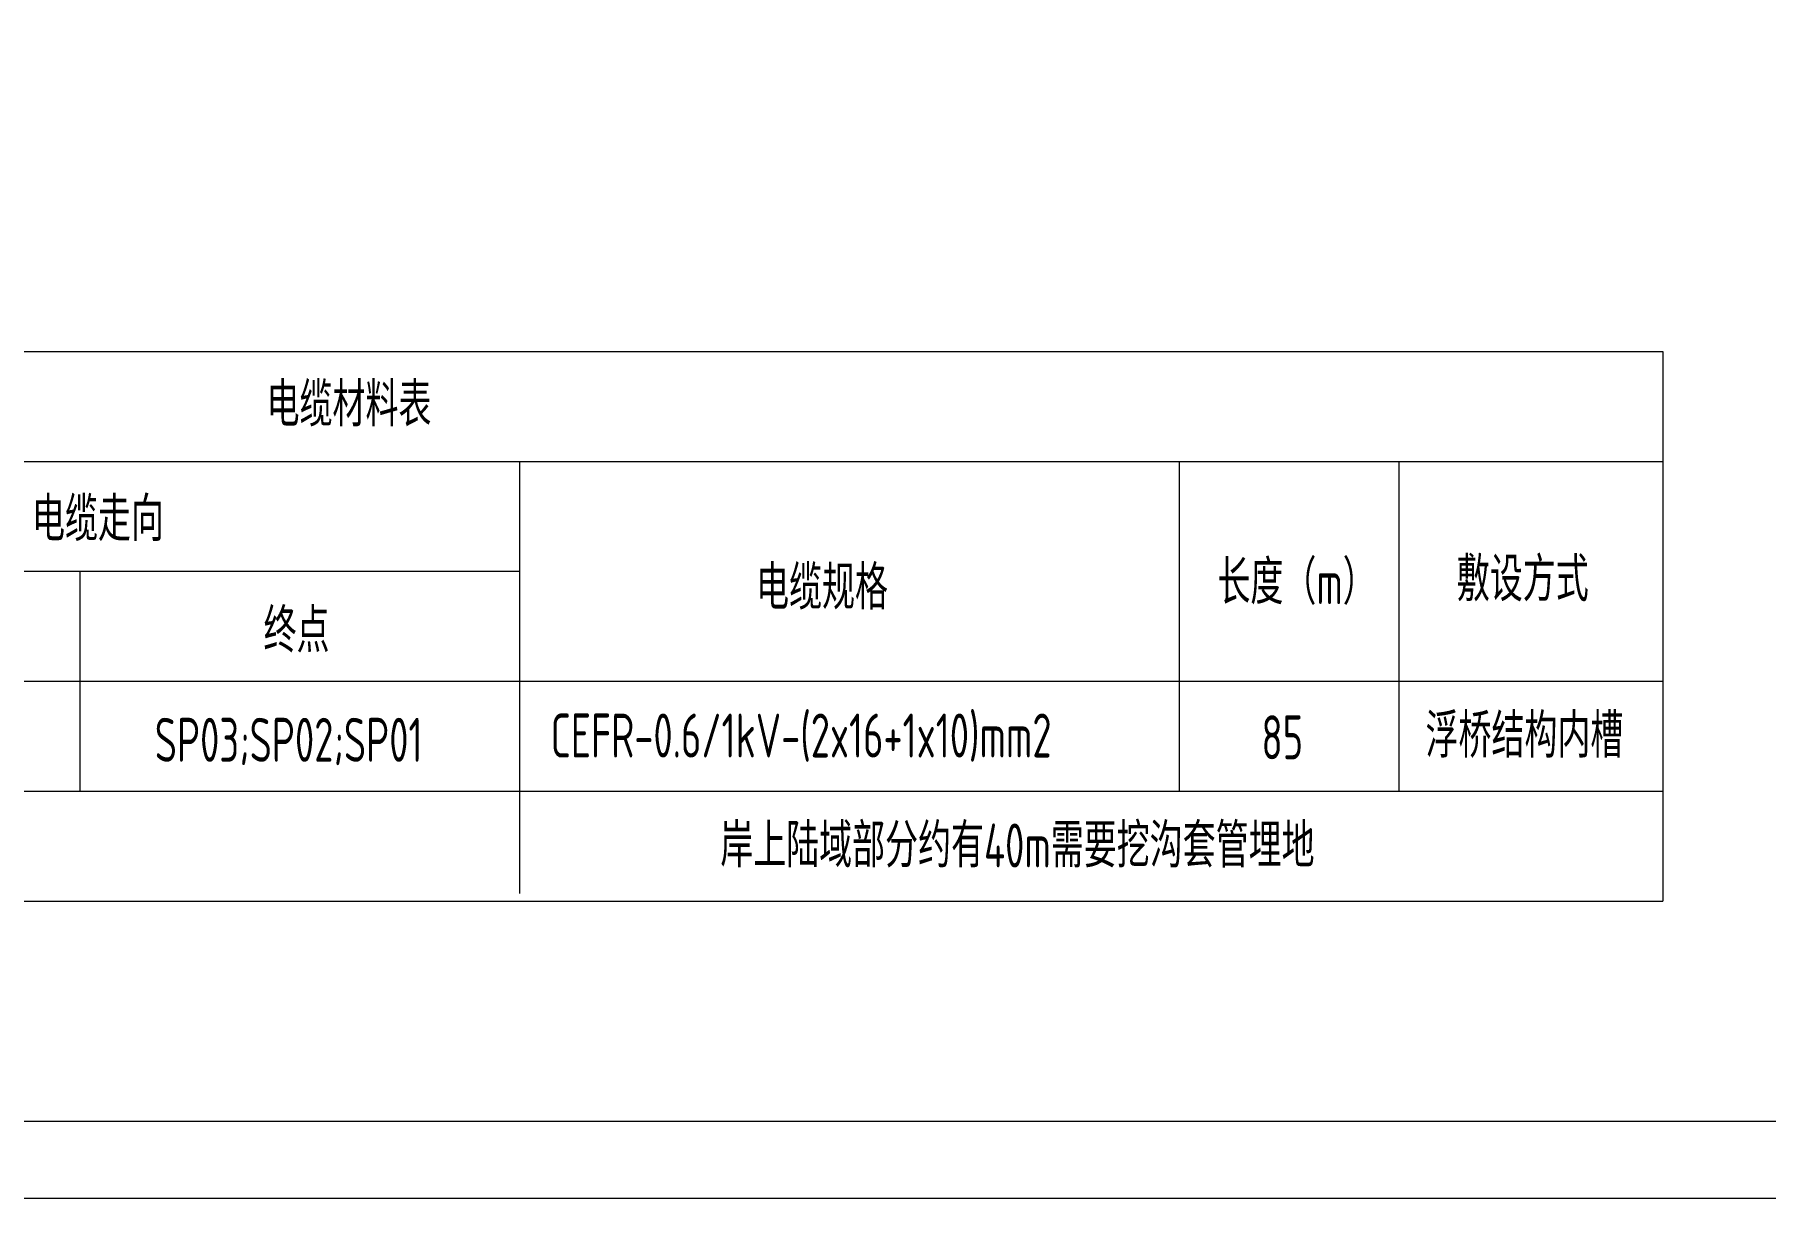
# Model space of a CAD drawing. Header units: millimetres. Extents: x 4 to 2106212, y -117026 to 198097.
# Drawn here: x 1070028 to 1109395, y -117026 to -90567 of the extents above; entities that cross this region are included whole.
import ezdxf

# ---------------------------------------------------------------- set-up
doc = ezdxf.new("R2010")
doc.units = ezdxf.units.MM
doc.layers.add('图框', color=7, linetype='Continuous', lineweight=13)
doc.layers.add('文本', color=3, linetype='Continuous', lineweight=13)
doc.styles.add('hztxt', font='ros1.shx', dxfattribs={"width": 0.8, "bigfont": 'hztxt.shx'})

# ---------------------------------------------------------------- blocks, each defined once
blk = doc.blocks.new('GW-TK')
at = {"layer": '图框'}
for points in [[(927183.55, 464715.01), (927603.55, 464715.01), (927603.55, 464418.01), (927183.55, 464418.01)], [(927188.55, 464710.01), (927598.55, 464710.01), (927598.55, 464423.01), (927188.55, 464423.01)]]:
    blk.add_lwpolyline(points, close=True, dxfattribs=at)

msp = doc.modelspace()

# ---------------------------------------------------------------- linework, layer by layer
at = {"layer": '文本', "color": 7, "linetype": 'ByBlock', "lineweight": 5}
for p, q in [((1044060.1251, -97774.7665), (1107058.9241, -97774.7665)), ((1107058.9241, -97774.7665), (1107058.9241, -110269.384)), ((1044060.1251, -100274.7665), (1107058.9241, -100274.7665)), ((1044060.1251, -100274.7665), (1107058.9241, -100274.7665)), ((1081059.0507, -100274.7665), (1081059.0508, -110090.8101)), ((1096059.0109, -100274.7665), (1096059.0109, -107769.1782)), ((1096059.0109, -100274.7665), (1096059.0109, -107769.1782)), ((1101058.5547, -100274.7665), (1101058.5547, -107769.1782)), ((1061059.0118, -102768.7665), (1081059.0507, -102768.7665)), ((1071058.7716, -102768.7665), (1071058.7716, -107769.1782)), ((1044060.1251, -105268.9724), (1107058.9241, -105268.9724)), ((1044060.1251, -105268.9724), (1107058.9241, -105268.9724)), ((1044060.1251, -107769.1782), (1107058.9241, -107769.1782)), ((1044060.1251, -107769.1782), (1107058.9241, -107769.1782)), ((1044060.1251, -110269.384), (1107058.9241, -110269.384)), ((1044060.1251, -110269.384), (1107058.9241, -110269.384)), ((1044060.1251, -110269.384), (1107058.9241, -110269.384))]:
    msp.add_line(p, q, dxfattribs=at)

# ---------------------------------------------------------------- block references
at = {"xscale": 350, "yscale": 350, "zscale": 350}
msp.add_blockref('GW-TK', (-323473460.1327, -162663329.3938), dxfattribs=at)

# ---------------------------------------------------------------- texts
at = {"layer": '文本', "style": 'hztxt', "width": 0.75}
msp.add_text('电缆材料表', height=1000, dxfattribs=at).set_placement((1075303.5118, -99476.128))
at = {"layer": '文本', "color": 7, "linetype": 'ByBlock', "lineweight": 5, "style": 'hztxt', "width": 0.75}
for s, p in [('电缆走向', (1069968.38, -102081.6387)), ('敷设方式', (1102375.8721, -103449.7285)), ('电缆规格', (1086437.8227, -103638.1387)), ('长度（m）', (1096931.0826, -103517.0599)), ('终点', (1075235.2821, -104615.8907)), ('SP03;SP02;SP01', (1072761.102, -107099.8355)), ('CEFR-0.6/1kV-(2x16+1x10)mm2', (1081765.4817, -107002.3224)), ('85', (1097933.0391, -107043.4184)), ('浮桥结构内槽', (1101664.1176, -107004.5928)), ('岸上陆域部分约有40m需要挖沟套管埋地', (1085622.2091, -109502.5282))]:
    msp.add_text(s, height=1000, rotation=0.00000001, dxfattribs=at).set_placement(p)

doc.saveas('drawing.dxf')
